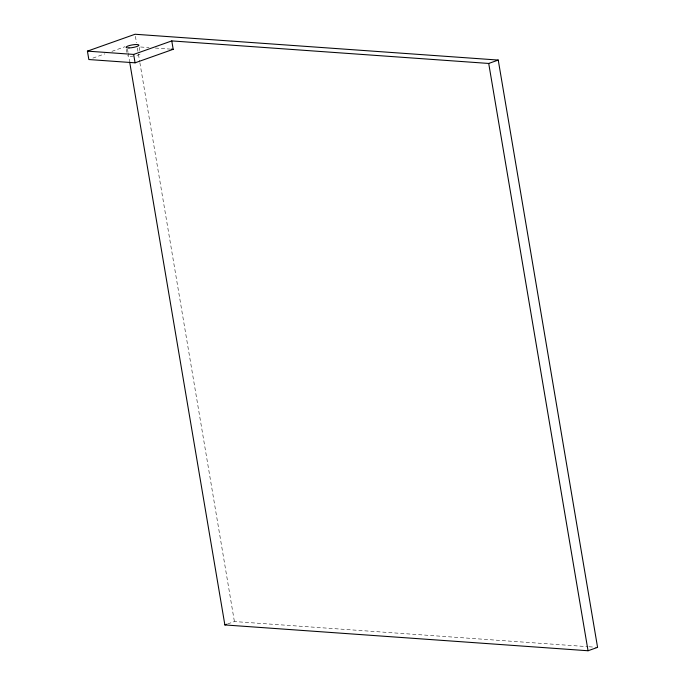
<?xml version="1.0" encoding="UTF-8"?>
<svg xmlns="http://www.w3.org/2000/svg" width="685" height="685" viewBox="0 0 685 685"><rect width="100%" height="100%" fill="white"/><g stroke="black" fill="none" stroke-linecap="round" stroke-linejoin="round"><path stroke-width="0.51" stroke-dasharray="3.42 2.57" d="M92.852 58.114L104.891 53.85M111.912 51.358L124.953 46.734M227.728 623.924L234.398 621.552L587.995 646.691M140.622 47L149.022 47.599M155.332 48.044L170.043 49.089M589.057 646.768L597.577 647.376M139.278 47.359L139.808 50.502M135.424 36.356L136.495 42.684M137.385 47.959L138.276 53.233M138.456 54.286L139.706 61.667M139.877 62.72L234.398 621.552M127.496 49.192L128.026 52.351M128.206 53.404L129.456 60.785M126.408 49.311L126.939 52.454M140.048 54.055A6.525 1.344 -9.6 0 1 135.279 55.742M133.601 56.042A6.525 1.344 -9.6 0 1 127.478 55.605"/><path stroke-width="1.03" d="M87.423 51.135L133.661 54.423L171.772 40.912L173.194 49.311L135.082 62.823L88.844 59.535L87.423 51.135L135.065 34.25L498.243 60.066L597.577 647.376L588.047 650.75L224.868 624.934L129.636 61.847M171.772 40.912L488.713 63.448L498.243 60.066M224.868 624.934L226.778 624.258M171.096 49.166L173.194 49.311M488.713 63.448L588.047 650.75M133.661 54.423L135.082 62.823M129.011 47.941A6.525 1.344 -9.6 0 0 138.918 45.253A6.525 1.344 -9.6 0 0 129.534 45.501A6.525 1.344 -9.6 0 0 129.011 47.941"/></g></svg>
